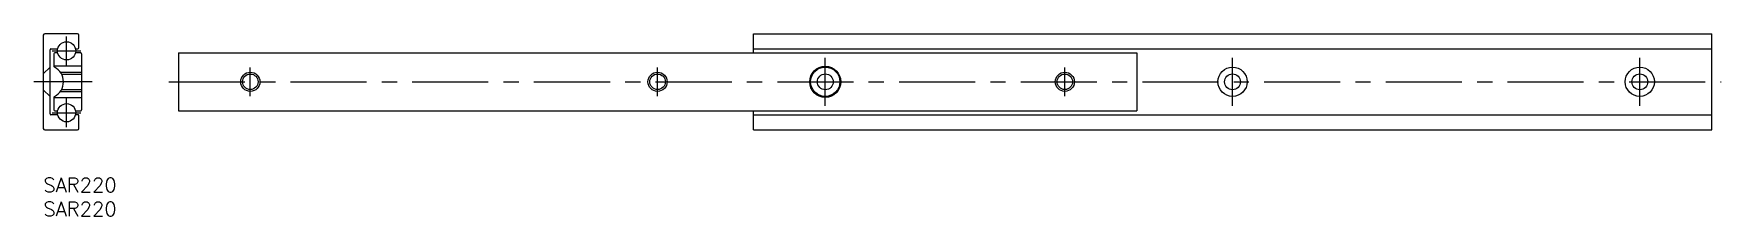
# Model space of a CAD drawing. Extents: x -2 to 350, y -8 to 30.
import ezdxf

# ---------------------------------------------------------------- set-up
doc = ezdxf.new("R2010")
doc.units = 0
doc.header["$LTSCALE"] = 0.5
doc.linetypes.add('CENTER', pattern=[50.8, 31.75, -6.35, 6.35, -6.35])
doc.linetypes.add('DASHED', pattern=[19.05, 12.7, -6.35])
for name, color, linetype in [('MSM_CENTER', 1, 'CENTER'), ('MSM_CONTINUOUS', 7, 'CONTINUOUS'), ('MSM_DASHED', 4, 'DASHED'), ('MSM_NARROW', 5, 'CONTINUOUS'), ('MSM_PART_NUMBER', 7, 'CONTINUOUS')]:
    doc.layers.add(name, color=color, linetype=linetype)
doc.styles.get("Standard").update_dxf_attribs({"font": 'txt.shx', "height": 3, "bigfont": 'bigfont.shx'})

# ---------------------------------------------------------------- blocks, each defined once
blk = doc.blocks.new('*U3')
at = {"layer": 'MSM_PART_NUMBER'}
blk.add_text('SAR220', height=3, dxfattribs=at).set_placement((0, -3))
blk = doc.blocks.new('*U4')
at = {"layer": 'MSM_PART_NUMBER'}
blk.add_text('SAR220', height=3, dxfattribs=at).set_placement((0, -8))

msp = doc.modelspace()

# ---------------------------------------------------------------- linework, layer by layer
at = {"layer": 'MSM_CENTER'}
for p, q in [((4.85, 23.45), (4.85, 29.45)), ((1.85, 26.45), (7.85, 26.45)), ((163.2, 15), (163.2, 25)), ((248.2, 15), (248.2, 25)), ((333.2, 15), (333.2, 25)), ((43.2, 17), (43.2, 23)), ((128.2, 17), (128.2, 23)), ((213.2, 17), (213.2, 23)), ((10.2, 20), (-2, 20)), ((26.2, 20), (350.2, 20)), ((4.85, 10.55), (4.85, 16.55)), ((1.85, 13.55), (7.85, 13.55))]:
    msp.add_line(p, q, dxfattribs=at)
at = {"layer": 'MSM_CONTINUOUS'}
for p, q in [((0, 29.7), (0, 10.3)), ((7.1, 30), (0.3, 30)), ((7.4, 27.05), (7.4, 29.7)), ((148.2, 30), (348.2, 30)), ((148.2, 26.05), (148.2, 30)), ((348.2, 10), (348.2, 30)), ((1.4, 13.35), (1.4, 26.65)), ((1.6, 26.85), (2.99, 26.85)), ((2.2, 25.85), (2.2, 23.22)), ((2.99, 26.05), (2.4, 26.05)), ((6.71, 26.85), (7.2, 26.85)), ((7.8, 26.05), (6.71, 26.05)), ((8, 25.85), (8, 14.15)), ((28.2, 26.05), (228.2, 26.05)), ((28.2, 26.05), (28.2, 13.95)), ((148.2, 26.85), (348.2, 26.85)), ((228.2, 26.05), (228.2, 13.95)), ((2.2, 16.78), (2.2, 14.15)), ((2.99, 13.15), (1.6, 13.15)), ((2.4, 13.95), (2.99, 13.95)), ((6.71, 13.95), (7.8, 13.95)), ((7.2, 13.15), (6.71, 13.15)), ((7.4, 10.3), (7.4, 12.95)), ((28.2, 13.95), (228.2, 13.95)), ((148.2, 10), (148.2, 13.95)), ((148.2, 13.15), (348.2, 13.15)), ((0.3, 10), (7.1, 10)), ((148.2, 10), (348.2, 10))]:
    msp.add_line(p, q, dxfattribs=at)
for centre, radius in [((4.85, 26.45), 1.9), ((43.2, 20), 1.62), ((128.2, 20), 1.62), ((163.2, 20), 3.25), ((163.2, 20), 3.05), ((163.2, 20), 1.65), ((213.2, 20), 1.62), ((248.2, 20), 3.05), ((248.2, 20), 1.65), ((333.2, 20), 3.05), ((333.2, 20), 1.65), ((4.85, 13.55), 1.9)]:
    msp.add_circle(centre, radius, dxfattribs=at)
for centre, radius, start, end in [((0.3, 29.7), 0.3, 90, 180), ((7.1, 29.7), 0.3, 0, 90), ((1.6, 26.65), 0.2, 90, 180), ((2.4, 25.85), 0.2, 90, 180), ((7.2, 27.05), 0.2, 270, 0), ((7.8, 25.85), 0.2, 0, 90), ((2.4, 23.22), 0.2, 180, 243.6122), ((0.8, 20), 3.4, 296.3878, 63.6122), ((2.4, 16.78), 0.2, 116.3878, 180), ((2.4, 14.15), 0.2, 180, 270), ((7.8, 14.15), 0.2, 270, 0), ((1.6, 13.35), 0.2, 180, 270), ((7.2, 12.95), 0.2, 0, 90), ((0.3, 10.3), 0.3, 180, 270), ((7.1, 10.3), 0.3, 270, 0)]:
    msp.add_arc(centre, radius, start, end, dxfattribs=at)
at = {"layer": 'MSM_DASHED'}
for p, q in [((1.4, 23.05), (0, 21.65)), ((8, 23.25), (2.2, 23.25)), ((3.55, 22), (8, 22)), ((3.79, 21.62), (8, 21.62)), ((0, 18.35), (1.4, 16.95)), ((3.55, 18), (8, 18)), ((3.79, 18.38), (8, 18.38)), ((2.2, 16.75), (8, 16.75))]:
    msp.add_line(p, q, dxfattribs=at)
at = {"layer": 'MSM_NARROW'}
for centre in [(43.2, 20), (128.2, 20), (213.2, 20)]:
    msp.add_circle(centre, 2, dxfattribs=at)

# ---------------------------------------------------------------- block references
at = {"layer": 'MSM_CONTINUOUS'}
for name in ['*U3', '*U4']:
    msp.add_blockref(name, (0, 0), dxfattribs=at)

doc.saveas('drawing.dxf')
